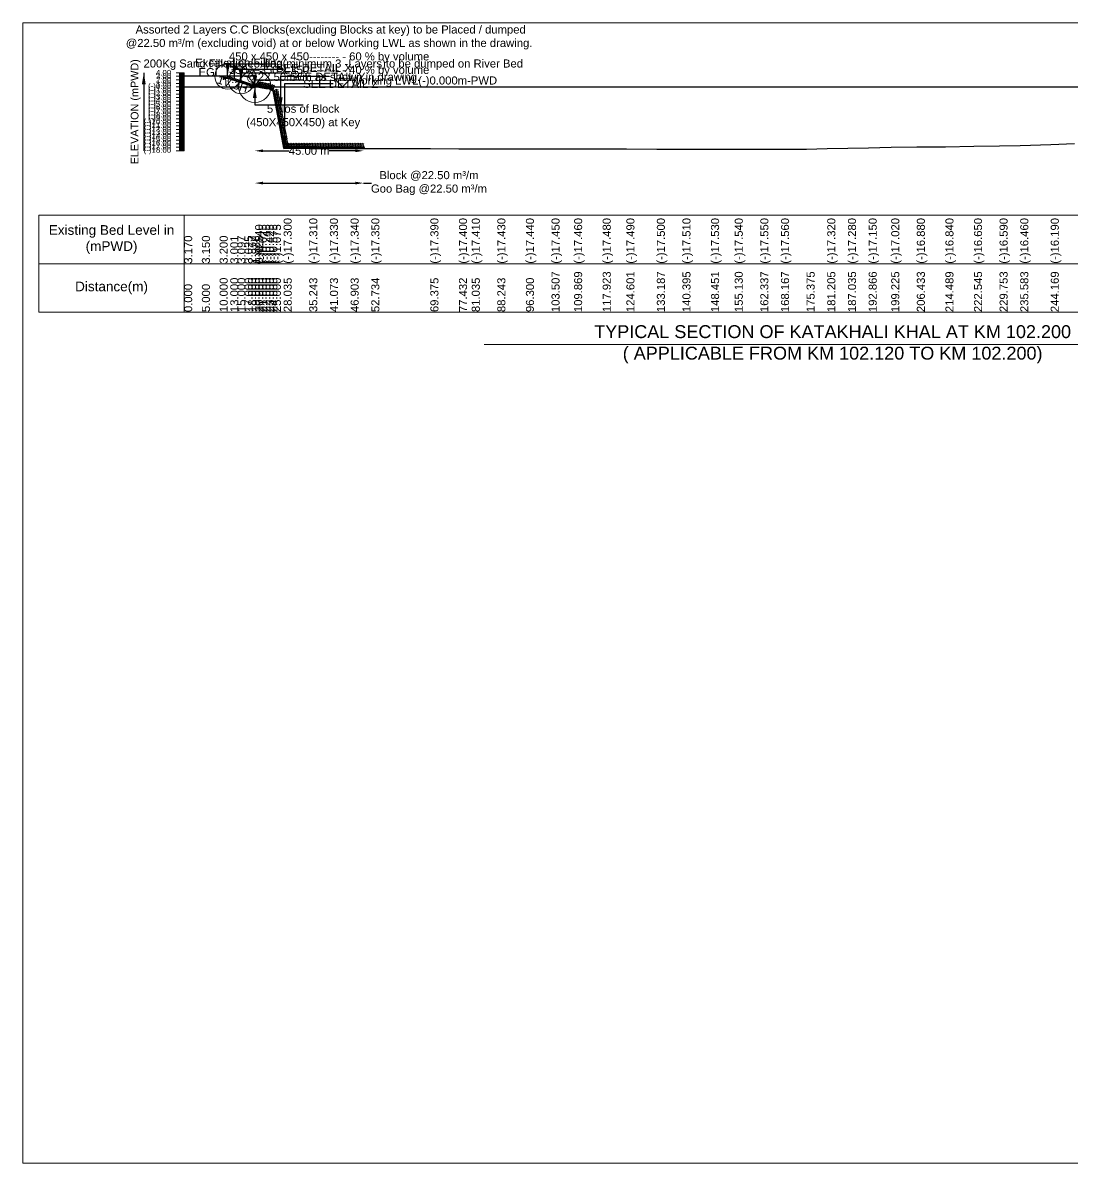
# Model space of a CAD drawing. Header units: inches. Extents: x 89000 to 845000, y -7071 to 31.
# Drawn here: x 685000 to 691505, y -7071 to 0 of the extents above; entities that cross this region are included whole.
import ezdxf

# ---------------------------------------------------------------- set-up
doc = ezdxf.new("R2010")
doc.units = ezdxf.units.IN
doc.header["$LTSCALE"] = 7
doc.header["$MEASUREMENT"] = 0
for name, color, linetype, lineweight in [('Cross section Data Border', 7, 'Continuous', 9), ('Cross Section Labels', 7, 'Continuous', 9), ('Existing_Bed_Level for Xsection', 7, 'Continuous', 25), ('Long Section Labels', 7, 'Continuous', 9)]:
    doc.layers.add(name, color=color, linetype=linetype, lineweight=lineweight)
doc.styles.get("Standard").update_dxf_attribs({"font": 'arial.ttf'})
doc.dimstyles.new('Appron Lebeling Style', dxfattribs={"dimtxt": 50, "dimasz": 50, "dimexe": 0.18, "dimexo": 0.0625, "dimgap": 0.09, "dimtad": 0, "dimtih": 1, "dimtoh": 1, "dimdec": 4, "dimzin": 0, "dimdsep": 46, "dimtxsty": 'Standard', "dimcen": 0.09, "dimse1": 1, "dimse2": 1, "dimadec": 0, "dimazin": 0, "dimtfac": 1, "dimtdec": 4, "dimtofl": 0, "dimtmove": 0, "dimatfit": 3, "dimfxl": 1, "dimtolj": 1, "dimtzin": 0, "dimarcsym": 0})
doc.dimstyles.get("Standard").update_dxf_attribs({"dimtxt": 0.18, "dimasz": 0.18, "dimexe": 0.18, "dimexo": 0.0625, "dimgap": 0.09, "dimtad": 0, "dimtih": 1, "dimtoh": 1, "dimdec": 4, "dimzin": 0, "dimdsep": 46, "dimtxsty": 'Standard', "dimcen": 0.09, "dimadec": 0, "dimazin": 0, "dimtfac": 1, "dimtdec": 4, "dimtofl": 0, "dimtmove": 0, "dimatfit": 3, "dimfxl": 1, "dimtolj": 1, "dimtzin": 0, "dimarcsym": 0})

# ---------------------------------------------------------------- blocks, each defined once
blk = doc.blocks.new('*D339')
at = {"layer": 'Cross Section Labels', "color": 0, "lineweight": -2, "transparency": 16777216}
for p, q in [((686488, -793.7), (686651.4, -793.7)), ((687061.9, -793.7), (686898.6, -793.7))]:
    blk.add_line(p, q, dxfattribs=at)
at = {"layer": 'Cross Section Labels', "color": 0, "transparency": 16777216}
for points in [[(686488, -785.3), (686488, -802), (686438, -793.7)], [(687061.9, -785.3), (687061.9, -802), (687111.9, -793.7)]]:
    blk.add_solid(points, dxfattribs=at)
at = {"layer": 'Defpoints', "color": 0, "transparency": 16777216}
for p in [(686438, -397.7), (687111.9, -779.3), (687111.9, -793.7)]:
    blk.add_point(p, dxfattribs=at)
at = {"layer": 'Cross Section Labels', "color": 0, "transparency": 16777216, "insert": (686775, -793.7), "char_height": 50, "attachment_point": 5}
blk.add_mtext('\\A1;45.00 m', dxfattribs=at)
blk = doc.blocks.new('*D340')
at = {"layer": 'Cross Section Labels', "color": 0, "lineweight": -2, "transparency": 16777216}
for p, q in [((686488, -993.7), (687061.9, -993.7)), ((687111.9, -993.7), (687161.9, -993.7))]:
    blk.add_line(p, q, dxfattribs=at)
at = {"layer": 'Cross Section Labels', "color": 0, "transparency": 16777216}
for points in [[(686488, -985.3), (686488, -1002), (686438, -993.7)], [(687061.9, -985.3), (687061.9, -1002), (687111.9, -993.7)]]:
    blk.add_solid(points, dxfattribs=at)
at = {"layer": 'Defpoints', "color": 0, "transparency": 16777216}
for p in [(686438, -397.7), (687111.9, -779.3), (687111.9, -993.7)]:
    blk.add_point(p, dxfattribs=at)
at = {"layer": 'Cross Section Labels', "color": 0, "transparency": 16777216, "insert": (687517.5, -993.7), "char_height": 50, "attachment_point": 5}
blk.add_mtext('\\A1;Block @22.50 m³/m ^JGoo Bag @22.50 m³/m ', dxfattribs=at)

msp = doc.modelspace()

# ---------------------------------------------------------------- linework, layer by layer
at = {"layer": 'Cross section Data Border'}
msp.add_lwpolyline([(685100, -1193.68), (694139.51445, -1193.68), (694139.51445, -1793.68), (685100, -1793.68)], close=True, dxfattribs=at)
for points in [[(686000, -1193.68), (686000, -1793.68)], [(685100, -1493.68), (694139.51445, -1493.68)]]:
    msp.add_lwpolyline(points, dxfattribs=at)
at = {"layer": 'Cross Section Labels'}
for points in [[(685000, 0), (695000, 0), (695000, -7071), (685000, -7071)], [(686982.02599, -397.68), (687032.02599, -347.68), (686932.02599, -347.68)]]:
    msp.add_lwpolyline(points, close=True, dxfattribs=at)
msp.add_lwpolyline([(687859.75722, -1993.68), (690019.75722, -1993.68), (692179.75722, -1993.68)], dxfattribs=at)
for centre, radius in [((686269.72599, -331.68), 80), ((686353.87599, -359.73), 80), ((686438.02599, -394.38), 100)]:
    msp.add_circle(centre, radius, dxfattribs=at)
at = {"layer": 'Existing_Bed_Level for Xsection'}
for points in [[(686000, -327.94), (686110.00022, -328.38), (686220.00044, -327.28), (686286.00057, -331.658), (686330.00066, -329.546), (686374.00075, -331.13), (686396.00079, -334.386), (686418.00084, -357.464), (686439.55965, -400.76), (686440.00088, -388.33), (686462.00092, -398.23), (686484.00097, -403.07), (686506.00101, -407.03), (686528.00106, -410.33), (686550.0011, -421.33), (686616.78041, -778.28), (686775.35059, -778.5), (686903.60879, -778.94), (687031.87265, -779.16), (687160.14028, -779.38), (687526.25145, -780.26), (687703.50018, -780.48), (687782.77876, -780.7), (687941.34659, -781.14), (688118.59198, -781.36), (688277.15578, -781.58), (688417.11025, -781.8), (688594.31289, -782.24), (688741.23158, -782.46), (688930.11522, -782.68), (689088.70032, -782.9), (689265.92025, -783.34), (689412.85779, -783.56), (689571.41943, -783.78), (689699.68446, -784), (689858.25032, -782.68), (689986.51375, -778.72), (690114.77827, -777.84), (690243.04378, -774.98), (690382.94741, -772.12), (690541.52953, -769.04), (690718.75321, -768.16), (690895.98747, -763.98), (691054.56029, -762.66), (691182.82086, -759.8), (691371.71859, -753.86), (691518.62989, -749.02)], [(686438.02599, -331.68), (686000, -331.68)], [(686413.27599, -379.53), (686270.74207, -332.01869), (686269.72599, -331.68), (686268.65496, -331.68), (686248.85496, -331.68)], [(686248.85496, -338.28), (686268.65496, -338.28), (686413.27599, -386.48701)], [(686248.85496, -340.48), (686268.29795, -340.48), (686410.19795, -387.78)], [(686248.85496, -342.68), (686267.94094, -342.68), (686408.32599, -389.47502)], [(686000, -397.68), (694039.51445, -397.68)]]:
    msp.add_lwpolyline(points, dxfattribs=at)
at = {"layer": 'Long Section Labels'}
for points in [[(686000, -309.68), (685950, -309.68)], [(686000, -331.68), (685950, -331.68)], [(686000, -315.18), (685970, -315.18)], [(686000, -320.68), (685970, -320.68)], [(686000, -326.18), (685970, -326.18)], [(686000, -337.18), (685970, -337.18)], [(686000, -342.68), (685970, -342.68)], [(686000, -348.18), (685970, -348.18)], [(686000, -793.68), (686000, -771.68), (686000, -749.68), (686000, -727.68), (686000, -705.68), (686000, -683.68), (686000, -661.68), (686000, -639.68), (686000, -617.68), (686000, -595.68), (686000, -573.68), (686000, -551.68), (686000, -529.68), (686000, -507.68), (686000, -485.68), (686000, -463.68), (686000, -441.68), (686000, -419.68), (686000, -397.68), (686000, -375.68), (686000, -353.68), (686000, -331.68), (686000, -309.68)], [(686000, -353.68), (685950, -353.68)], [(686000, -375.68), (685950, -375.68)], [(686000, -397.68), (685950, -397.68)], [(686000, -419.68), (685950, -419.68)], [(686000, -359.18), (685970, -359.18)], [(686000, -364.68), (685970, -364.68)], [(686000, -370.18), (685970, -370.18)], [(686000, -381.18), (685970, -381.18)], [(686000, -386.68), (685970, -386.68)], [(686000, -392.18), (685970, -392.18)], [(686000, -403.18), (685970, -403.18)], [(686000, -408.68), (685970, -408.68)], [(686000, -414.18), (685970, -414.18)], [(686000, -441.68), (685950, -441.68)], [(686000, -463.68), (685950, -463.68)], [(686000, -485.68), (685950, -485.68)], [(686000, -425.18), (685970, -425.18)], [(686000, -430.68), (685970, -430.68)], [(686000, -436.18), (685970, -436.18)], [(686000, -447.18), (685970, -447.18)], [(686000, -452.68), (685970, -452.68)], [(686000, -458.18), (685970, -458.18)], [(686000, -469.18), (685970, -469.18)], [(686000, -474.68), (685970, -474.68)], [(686000, -480.18), (685970, -480.18)], [(686000, -491.18), (685970, -491.18)], [(686000, -507.68), (685950, -507.68)], [(686000, -529.68), (685950, -529.68)], [(686000, -551.68), (685950, -551.68)], [(686000, -496.68), (685970, -496.68)], [(686000, -502.18), (685970, -502.18)], [(686000, -513.18), (685970, -513.18)], [(686000, -518.68), (685970, -518.68)], [(686000, -524.18), (685970, -524.18)], [(686000, -535.18), (685970, -535.18)], [(686000, -540.68), (685970, -540.68)], [(686000, -546.18), (685970, -546.18)], [(686000, -557.18), (685970, -557.18)], [(686000, -562.68), (685970, -562.68)], [(686000, -573.68), (685950, -573.68)], [(686000, -595.68), (685950, -595.68)], [(686000, -617.68), (685950, -617.68)], [(686000, -568.18), (685970, -568.18)], [(686000, -579.18), (685970, -579.18)], [(686000, -584.68), (685970, -584.68)], [(686000, -590.18), (685970, -590.18)], [(686000, -601.18), (685970, -601.18)], [(686000, -606.68), (685970, -606.68)], [(686000, -612.18), (685970, -612.18)], [(686000, -623.18), (685970, -623.18)], [(686000, -628.68), (685970, -628.68)], [(686000, -634.18), (685970, -634.18)], [(686000, -639.68), (685950, -639.68)], [(686000, -661.68), (685950, -661.68)], [(686000, -683.68), (685950, -683.68)], [(686000, -705.68), (685950, -705.68)], [(686000, -645.18), (685970, -645.18)], [(686000, -650.68), (685970, -650.68)], [(686000, -656.18), (685970, -656.18)], [(686000, -667.18), (685970, -667.18)], [(686000, -672.68), (685970, -672.68)], [(686000, -678.18), (685970, -678.18)], [(686000, -689.18), (685970, -689.18)], [(686000, -694.68), (685970, -694.68)], [(686000, -700.18), (685970, -700.18)], [(686000, -727.68), (685950, -727.68)], [(686000, -749.68), (685950, -749.68)], [(686000, -771.68), (685950, -771.68)], [(686000, -711.18), (685970, -711.18)], [(686000, -716.68), (685970, -716.68)], [(686000, -722.18), (685970, -722.18)], [(686000, -733.18), (685970, -733.18)], [(686000, -738.68), (685970, -738.68)], [(686000, -744.18), (685970, -744.18)], [(686000, -755.18), (685970, -755.18)], [(686000, -760.68), (685970, -760.68)], [(686000, -766.18), (685970, -766.18)], [(686000, -777.18), (685970, -777.18)], [(686000, -793.68), (685950, -793.68)], [(686000, -782.68), (685970, -782.68)], [(686000, -788.18), (685970, -788.18)]]:
    msp.add_lwpolyline(points, dxfattribs=at)
for points in [[(686248.85496, -331.68), (686242.25496, -331.68), (686242.25496, -341.58), (686248.85496, -341.58)], [(686248.85496, -341.58), (686242.25496, -341.58), (686242.25496, -351.48), (686248.85496, -351.48)], [(686258.75496, -331.68), (686248.85496, -331.68), (686248.85496, -338.28), (686258.75496, -338.28)], [(686268.65496, -331.68), (686258.75496, -331.68), (686258.75496, -338.28), (686268.65496, -338.28)], [(686280.13403, -335.14935), (686270.74207, -332.01869), (686268.65496, -338.28), (686278.04693, -341.41065)], [(686289.52599, -338.28), (686280.13403, -335.14935), (686278.04693, -341.41065), (686287.43889, -344.54131)], [(686298.91796, -341.41065), (686289.52599, -338.28), (686287.43889, -344.54131), (686296.83086, -347.67196)], [(686308.30992, -344.54131), (686298.91796, -341.41065), (686296.83086, -347.67196), (686306.22282, -350.80262)], [(686317.70189, -347.67196), (686308.30992, -344.54131), (686306.22282, -350.80262), (686315.61479, -353.93327)], [(686327.09385, -350.80262), (686317.70189, -347.67196), (686315.61479, -353.93327), (686325.00675, -357.06393)], [(686336.48582, -353.93327), (686327.09385, -350.80262), (686325.00675, -357.06393), (686334.39871, -360.19458)], [(686345.87778, -357.06393), (686336.48582, -353.93327), (686334.39871, -360.19458), (686343.79068, -363.32524)], [(686355.26975, -360.19458), (686345.87778, -357.06393), (686343.79068, -363.32524), (686353.18264, -366.45589)], [(686364.66171, -363.32524), (686355.26975, -360.19458), (686353.18264, -366.45589), (686362.57461, -369.58655)], [(686374.05368, -366.45589), (686364.66171, -363.32524), (686362.57461, -369.58655), (686371.96657, -372.7172)], [(686383.44564, -369.58655), (686374.05368, -366.45589), (686371.96657, -372.7172), (686381.35854, -375.84786)], [(686392.83761, -372.7172), (686383.44564, -369.58655), (686381.35854, -375.84786), (686390.7505, -378.97851)], [(686402.22957, -375.84786), (686392.83761, -372.7172), (686390.7505, -378.97851), (686400.14247, -382.10917)], [(686411.62154, -378.97851), (686402.22957, -375.84786), (686400.14247, -382.10917), (686409.53443, -385.23982)], [(686411.98471, -391.50593), (686406.7387, -399.90173), (686415.1345, -405.14774), (686420.3805, -396.75194)], [(686412.33591, -381.61216), (686407.0899, -390.00796), (686415.4857, -395.25397), (686420.7317, -386.85817)], [(686418.22599, -387.78), (686408.32599, -387.78), (686408.32599, -397.68), (686418.22599, -397.68)], [(686423.17599, -377.88), (686413.27599, -377.88), (686413.27599, -387.78), (686423.17599, -387.78)], [(686421.87847, -391.85713), (686416.63247, -400.25293), (686425.02827, -405.49894), (686430.27427, -397.10314)], [(686422.22968, -381.96336), (686416.98367, -390.35916), (686425.37947, -395.60517), (686430.62547, -387.20937)], [(686428.12599, -387.78), (686418.22599, -387.78), (686418.22599, -397.68), (686428.12599, -397.68)], [(686433.07599, -377.88), (686423.17599, -377.88), (686423.17599, -387.78), (686433.07599, -387.78)], [(686438.02599, -387.78), (686428.12599, -387.78), (686428.12599, -397.68), (686438.02599, -397.68)], [(686461.63698, -378.34318), (686455.84497, -370.31432), (686447.81611, -376.10632), (686453.60811, -384.13519)], [(686465.69958, -369.31515), (686459.90758, -361.28629), (686451.87871, -367.0783), (686457.67072, -375.10716)], [(686470.665, -382.40578), (686464.873, -374.37692), (686456.84413, -380.16893), (686462.63614, -388.19779)], [(686474.72761, -373.37776), (686468.9356, -365.34889), (686460.90674, -371.1409), (686466.69874, -379.16976)], [(686476.90858, -383.09369), (686469.59474, -376.42153), (686462.92258, -383.73537), (686470.23642, -390.40753)], [(686479.03571, -373.42491), (686471.72187, -366.75275), (686465.04971, -374.06659), (686472.36355, -380.73875)], [(686486.57736, -385.22082), (686479.26352, -378.54866), (686472.59136, -385.8625), (686479.9052, -392.53466)], [(686488.70449, -375.55204), (686481.39065, -368.87988), (686474.71849, -376.19372), (686482.03233, -382.86588)], [(686495.63261, -386.88877), (686488.06765, -380.50275), (686481.68162, -388.06771), (686489.24659, -394.45373)], [(686497.38642, -377.14535), (686489.82146, -370.75933), (686483.43543, -378.3243), (686491.0004, -384.71032)], [(686505.37603, -388.64258), (686497.81106, -382.25656), (686491.42504, -389.82152), (686498.99, -396.20755)], [(686507.12984, -378.89917), (686499.56487, -372.51314), (686493.17885, -380.07811), (686500.74381, -386.46413)], [(686515.11944, -390.39639), (686507.55448, -384.01037), (686501.16845, -391.57533), (686508.73342, -397.96136)], [(686516.87325, -380.65298), (686509.30829, -374.26695), (686502.92227, -381.83192), (686510.48723, -388.21794)], [(686524.42034, -391.60581), (686516.67214, -385.44339), (686510.50973, -393.1916), (686518.25793, -399.35401)], [(686525.88891, -381.81534), (686518.14071, -375.65292), (686511.97829, -383.40112), (686519.7265, -389.56354)], [(686534.21081, -393.07437), (686526.46261, -386.91196), (686520.3002, -394.66016), (686528.0484, -400.82258)], [(686535.67938, -383.2839), (686527.93118, -377.12149), (686521.76877, -384.86969), (686529.51697, -391.03211)], [(686548.10266, -400.27197), (686542.64291, -392.01358), (686534.38452, -397.47333), (686539.84427, -405.73173)], [(686552.53007, -391.41714), (686547.07032, -383.15874), (686538.81192, -388.6185), (686544.27168, -396.87689)], [(686556.9575, -404.69938), (686551.49775, -396.44099), (686543.23935, -401.90074), (686548.6991, -410.15913)], [(686561.38491, -395.84455), (686555.92515, -387.58615), (686547.66676, -393.0459), (686553.12651, -401.3043)], [(686569.27728, -426.55899), (686572.56064, -417.21932), (686563.22096, -413.93596), (686559.9376, -423.27563)], [(686571.09781, -436.29016), (686574.38118, -426.95049), (686565.0415, -423.66713), (686561.75814, -433.0068)], [(686579.00845, -424.73846), (686582.29181, -415.39878), (686572.95213, -412.11542), (686569.66877, -421.45509)], [(686580.82898, -434.46962), (686584.11234, -425.12995), (686574.77267, -421.84659), (686571.48931, -431.18626)], [(686572.91835, -446.02133), (686576.20171, -436.68165), (686566.86204, -433.39829), (686563.57868, -442.73797)], [(686574.73889, -455.7525), (686578.02225, -446.41282), (686568.68257, -443.12946), (686565.39921, -452.46914)], [(686576.55943, -465.48367), (686579.84279, -456.14399), (686570.50311, -452.86063), (686567.21975, -462.20031)], [(686578.37996, -475.21484), (686581.66332, -465.87516), (686572.32365, -462.5918), (686569.04029, -471.93148)], [(686580.2005, -484.94601), (686583.48386, -475.60633), (686574.14419, -472.32297), (686570.86082, -481.66264)], [(686582.02104, -494.67717), (686585.3044, -485.3375), (686575.96472, -482.05414), (686572.68136, -491.39381)], [(686582.64952, -444.20079), (686585.93288, -434.86112), (686576.59321, -431.57776), (686573.30984, -440.91743)], [(686583.84157, -504.40834), (686587.12494, -495.06867), (686577.78526, -491.78531), (686574.5019, -501.12498)], [(686584.47006, -453.93196), (686587.75342, -444.59229), (686578.41374, -441.30893), (686575.13038, -450.6486)], [(686586.29059, -463.66313), (686589.57396, -454.32346), (686580.23428, -451.04009), (686576.95092, -460.37977)], [(686588.11113, -473.3943), (686591.39449, -464.05462), (686582.05482, -460.77126), (686578.77146, -470.11094)], [(686589.93167, -483.12547), (686593.21503, -473.78579), (686583.87535, -470.50243), (686580.59199, -479.84211)], [(686591.75221, -492.85664), (686595.03557, -483.51696), (686585.69589, -480.2336), (686582.41253, -489.57328)], [(686593.57274, -502.58781), (686596.8561, -493.24813), (686587.51643, -489.96477), (686584.23307, -499.30444)], [(686585.66211, -514.13951), (686588.94547, -504.79984), (686579.6058, -501.51647), (686576.32244, -510.85615)], [(686587.48265, -523.87068), (686590.76601, -514.531), (686581.42633, -511.24764), (686578.14297, -520.58732)], [(686589.30319, -533.60185), (686592.58655, -524.26217), (686583.24687, -520.97881), (686579.96351, -530.31849)], [(686591.12372, -543.33302), (686594.40708, -533.99334), (686585.06741, -530.70998), (686581.78405, -540.04966)], [(686592.94426, -553.06419), (686596.22762, -543.72451), (686586.88795, -540.44115), (686583.60459, -549.78083)], [(686594.7648, -562.79535), (686598.04816, -553.45568), (686588.70848, -550.17232), (686585.42512, -559.51199)], [(686596.91939, -511.32381), (686597.68148, -501.45319), (686587.81086, -500.6911), (686587.04877, -510.56172)], [(686596.58534, -572.52652), (686599.8687, -563.18685), (686590.52902, -559.90349), (686587.24566, -569.24316)], [(686598.73993, -521.05498), (686599.50202, -511.18436), (686589.63139, -510.42227), (686588.8693, -520.29289)], [(686600.56047, -530.78615), (686601.32255, -520.91553), (686591.45193, -520.15344), (686590.68984, -530.02406)], [(686602.381, -540.51732), (686603.14309, -530.64669), (686593.27247, -529.88461), (686592.51038, -539.75523)], [(686604.20154, -550.24849), (686604.96363, -540.37786), (686595.093, -539.61577), (686594.33092, -549.4864)], [(686606.02208, -559.97966), (686606.78417, -550.10903), (686596.91354, -549.34694), (686596.15145, -559.21757)], [(686607.84262, -569.71082), (686608.6047, -559.8402), (686598.73408, -559.07811), (686597.97199, -568.94874)], [(686598.40587, -582.25769), (686601.68923, -572.91802), (686592.34956, -569.63466), (686589.0662, -578.97433)], [(686600.22641, -591.98886), (686603.50977, -582.64919), (686594.1701, -579.36582), (686590.88673, -588.7055)], [(686602.04695, -601.72003), (686605.33031, -592.38035), (686595.99063, -589.09699), (686592.70727, -598.43667)], [(686603.86748, -611.4512), (686607.15085, -602.11152), (686597.81117, -598.82816), (686594.52781, -608.16784)], [(686605.68802, -621.18237), (686608.97138, -611.84269), (686599.63171, -608.55933), (686596.34835, -617.89901)], [(686607.50856, -630.91354), (686610.79192, -621.57386), (686601.45224, -618.2905), (686598.16888, -627.63017)], [(686609.66315, -579.44199), (686610.42524, -569.57137), (686600.55462, -568.80928), (686599.79253, -578.6799)], [(686609.3291, -640.6447), (686612.61246, -631.30503), (686603.27278, -628.02167), (686599.98942, -637.36134)], [(686611.48369, -589.17316), (686612.24578, -579.30254), (686602.37515, -578.54045), (686601.61307, -588.41107)], [(686613.30423, -598.90433), (686614.06631, -589.03371), (686604.19569, -588.27162), (686603.4336, -598.14224)], [(686615.12476, -608.6355), (686615.88685, -598.76487), (686606.01623, -598.00279), (686605.25414, -607.87341)], [(686616.9453, -618.36667), (686617.70739, -608.49604), (686607.83677, -607.73396), (686607.07468, -617.60458)], [(686618.76584, -628.09784), (686619.52793, -618.22721), (686609.6573, -617.46512), (686608.89521, -627.33575)], [(686620.58638, -637.829), (686621.34846, -627.95838), (686611.47784, -627.19629), (686610.71575, -637.06692)], [(686611.14963, -650.37587), (686614.43299, -641.0362), (686605.09332, -637.75284), (686601.80996, -647.09251)], [(686612.97017, -660.10704), (686616.25353, -650.76737), (686606.91386, -647.48401), (686603.63049, -656.82368)], [(686614.79071, -669.83821), (686618.07407, -660.49853), (686608.73439, -657.21517), (686605.45103, -666.55485)], [(686616.61124, -679.56938), (686619.89461, -670.2297), (686610.55493, -666.94634), (686607.27157, -676.28602)], [(686618.43178, -689.30055), (686621.71514, -679.96087), (686612.37547, -676.67751), (686609.09211, -686.01719)], [(686620.25232, -699.03172), (686623.53568, -689.69204), (686614.196, -686.40868), (686610.91264, -695.74836)], [(686622.40691, -647.56017), (686623.169, -637.68955), (686613.29838, -636.92746), (686612.53629, -646.79809)], [(686622.07286, -708.76289), (686625.35622, -699.42321), (686616.01654, -696.13985), (686612.73318, -705.47952)], [(686624.22745, -657.29134), (686624.98954, -647.42072), (686615.11891, -646.65863), (686614.35683, -656.52925)], [(686623.89339, -718.49405), (686627.17675, -709.15438), (686617.83708, -705.87102), (686614.55372, -715.21069)], [(686626.04799, -667.02251), (686626.81008, -657.15189), (686616.93945, -656.3898), (686616.17736, -666.26042)], [(686627.86852, -676.75368), (686628.63061, -666.88306), (686618.75999, -666.12097), (686617.9979, -675.99159)], [(686629.68906, -686.48485), (686630.45115, -676.61422), (686620.58053, -675.85214), (686619.81844, -685.72276)], [(686631.5096, -696.21602), (686632.27169, -686.34539), (686622.40106, -685.5833), (686621.63897, -695.45393)], [(686633.33014, -705.94719), (686634.09222, -696.07656), (686624.2216, -695.31447), (686623.45951, -705.1851)], [(686635.15067, -715.67835), (686635.91276, -705.80773), (686626.04214, -705.04564), (686625.28005, -714.91627)], [(686628.647, -760.31057), (686620.07726, -755.35381), (686615.1205, -763.92356), (686623.69024, -768.88032)], [(686627.96552, -748.72653), (686618.40694, -746.14904), (686615.82945, -755.70762), (686625.38803, -758.28511)], [(686625.71393, -728.22522), (686628.99729, -718.88555), (686619.65762, -715.60219), (686616.37426, -724.94186)], [(686627.53447, -737.95639), (686630.81783, -728.61672), (686621.47815, -725.33335), (686618.19479, -734.67303)], [(686629.35501, -747.68756), (686632.63837, -738.34788), (686623.29869, -735.06452), (686620.01533, -744.4042)], [(686631.17554, -757.41873), (686634.4589, -748.07905), (686625.11923, -744.79569), (686621.83587, -754.13537)], [(686632.99608, -767.1499), (686636.27944, -757.81022), (686626.93977, -754.52686), (686623.6564, -763.86654)], [(686638.54699, -760.32431), (686629.97725, -755.36755), (686625.02049, -763.93729), (686633.59023, -768.89405)], [(686634.81662, -776.88107), (686638.09998, -767.54139), (686628.7603, -764.25803), (686625.47694, -773.59771)], [(686637.86551, -748.74026), (686628.30693, -746.16277), (686625.72944, -755.72136), (686635.28802, -758.29885)], [(686636.97121, -725.40952), (686637.7333, -715.5389), (686627.86267, -714.77681), (686627.10059, -724.64744)], [(686638.79175, -735.14069), (686639.55384, -725.27007), (686629.68321, -724.50798), (686628.92112, -734.3786)], [(686640.61229, -744.87186), (686641.37437, -735.00124), (686631.50375, -734.23915), (686630.74166, -744.10977)], [(686642.43282, -754.60303), (686643.19491, -744.73241), (686633.32429, -743.97032), (686632.5622, -753.84094)], [(686644.25336, -764.3342), (686645.01545, -754.46357), (686635.14482, -753.70149), (686634.38274, -763.57211)], [(686648.44698, -760.33804), (686639.87724, -755.38128), (686634.92048, -763.95103), (686643.49022, -768.90779)], [(686647.76551, -748.754), (686638.20692, -746.17651), (686635.62943, -755.73509), (686645.18801, -758.31258)], [(686646.0739, -774.06537), (686646.83598, -764.19474), (686636.96536, -763.43265), (686636.20327, -773.30328)], [(686658.34698, -760.35178), (686649.77723, -755.39502), (686644.82047, -763.96476), (686653.39022, -768.92152)], [(686657.6655, -748.76773), (686648.10691, -746.19024), (686645.52942, -755.74883), (686655.088, -758.32632)], [(686668.24697, -760.36551), (686659.67722, -755.40875), (686654.72046, -763.9785), (686663.29021, -768.93526)], [(686667.56549, -748.78147), (686658.0069, -746.20398), (686655.42941, -755.76256), (686664.988, -758.34005)], [(686678.14696, -760.37925), (686669.57721, -755.42249), (686664.62045, -763.99223), (686673.1902, -768.94899)], [(686677.46548, -748.7952), (686667.90689, -746.21771), (686665.3294, -755.7763), (686674.88799, -758.35379)], [(686688.04695, -760.39298), (686679.4772, -755.43622), (686674.52044, -764.00597), (686683.09019, -768.96273)], [(686687.36547, -748.80894), (686677.80688, -746.23145), (686675.22939, -755.79003), (686684.78798, -758.36752)], [(686697.94694, -760.40672), (686689.37719, -755.44996), (686684.42043, -764.0197), (686692.99018, -768.97646)], [(686697.26546, -748.82267), (686687.70687, -746.24518), (686685.12938, -755.80377), (686694.68797, -758.38126)], [(686707.84693, -760.42045), (686699.27718, -755.46369), (686694.32042, -764.03344), (686702.89017, -768.9902)], [(686707.16545, -748.83641), (686697.60686, -746.25892), (686695.02937, -755.8175), (686704.58796, -758.39499)], [(686717.74692, -760.43419), (686709.17717, -755.47743), (686704.22041, -764.04717), (686712.79016, -769.00393)], [(686717.06544, -748.85014), (686707.50685, -746.27265), (686704.92936, -755.83124), (686714.48795, -758.40873)], [(686727.64691, -760.44792), (686719.07716, -755.49116), (686714.1204, -764.06091), (686722.69015, -769.01767)], [(686726.96543, -748.86388), (686717.40684, -746.28639), (686714.82935, -755.84497), (686724.38794, -758.42246)], [(686737.5469, -760.46166), (686728.97715, -755.5049), (686724.02039, -764.07464), (686732.59014, -769.0314)], [(686736.86542, -748.87761), (686727.30683, -746.30012), (686724.72934, -755.85871), (686734.28793, -758.4362)], [(686747.44689, -760.47539), (686738.87714, -755.51864), (686733.92038, -764.08838), (686742.49013, -769.04514)], [(686746.76541, -748.89135), (686737.20683, -746.31386), (686734.62933, -755.87244), (686744.18792, -758.44993)], [(686757.34688, -760.48913), (686748.77713, -755.53237), (686743.82037, -764.10212), (686752.39012, -769.05888)], [(686756.6654, -748.90509), (686747.10682, -746.32759), (686744.52932, -755.88618), (686754.08791, -758.46367)], [(686767.24687, -760.50287), (686758.67713, -755.54611), (686753.72037, -764.11585), (686762.29011, -769.07261)], [(686766.56539, -748.91882), (686757.00681, -746.34133), (686754.42932, -755.89991), (686763.9879, -758.47741)], [(686777.14686, -760.5166), (686768.57712, -755.55984), (686763.62036, -764.12959), (686772.1901, -769.08635)], [(686776.46538, -748.93256), (686766.9068, -746.35506), (686764.32931, -755.91365), (686773.88789, -758.49114)], [(686787.08354, -760.55427), (686778.52394, -755.58001), (686773.54968, -764.13961), (686782.10928, -769.11387)], [(686786.42573, -748.96886), (686776.87243, -746.37184), (686774.27542, -755.92514), (686783.82872, -758.52216)], [(686796.98348, -760.58823), (686788.42388, -755.61397), (686783.44963, -764.17357), (686792.00922, -769.14783)], [(686796.32567, -749.00282), (686786.77238, -746.40581), (686784.17536, -755.9591), (686793.72866, -758.55612)], [(686806.88343, -760.6222), (686798.32383, -755.64794), (686793.34957, -764.20754), (686801.90917, -769.1818)], [(686806.22562, -749.03678), (686796.67232, -746.43977), (686794.0753, -755.99307), (686803.6286, -758.59008)], [(686816.78337, -760.65616), (686808.22377, -755.6819), (686803.24951, -764.2415), (686811.80911, -769.21576)], [(686816.12556, -749.07075), (686806.57226, -746.47373), (686803.97524, -756.02703), (686813.52854, -758.62404)], [(686826.68331, -760.69012), (686818.12371, -755.71586), (686813.14945, -764.27546), (686821.70905, -769.24972)], [(686826.0255, -749.10471), (686816.4722, -746.50769), (686813.87519, -756.06099), (686823.42848, -758.65801)], [(686836.58325, -760.72408), (686828.02365, -755.74982), (686823.04939, -764.30942), (686831.60899, -769.28368)], [(686835.92544, -749.13867), (686826.37214, -746.54166), (686823.77513, -756.09495), (686833.32843, -758.69197)], [(686846.48319, -760.75805), (686837.92359, -755.78379), (686832.94933, -764.34339), (686841.50893, -769.31765)], [(686845.82538, -749.17263), (686836.27208, -746.57562), (686833.67507, -756.12892), (686843.22837, -758.72593)], [(686856.38313, -760.79201), (686847.82353, -755.81775), (686842.84928, -764.37735), (686851.40888, -769.35161)], [(686855.72532, -749.2066), (686846.17203, -746.60958), (686843.57501, -756.16288), (686853.12831, -758.75989)], [(686866.28308, -760.82597), (686857.72348, -755.85171), (686852.74922, -764.41131), (686861.30882, -769.38557)], [(686865.62527, -749.24056), (686856.07197, -746.64354), (686853.47495, -756.19684), (686863.02825, -758.79386)], [(686876.18302, -760.85993), (686867.62342, -755.88567), (686862.64916, -764.44527), (686871.20876, -769.41953)], [(686875.52521, -749.27452), (686865.97191, -746.67751), (686863.37489, -756.2308), (686872.92819, -758.82782)], [(686886.08296, -760.8939), (686877.52336, -755.91964), (686872.5491, -764.47924), (686881.1087, -769.4535)], [(686885.42515, -749.30848), (686875.87185, -746.71147), (686873.27484, -756.26477), (686882.82813, -758.86178)], [(686895.9829, -760.92786), (686887.4233, -755.9536), (686882.44904, -764.5132), (686891.00864, -769.48746)], [(686895.32509, -749.34245), (686885.77179, -746.74543), (686883.17478, -756.29873), (686892.72808, -758.89574)], [(686905.88284, -760.96182), (686897.32324, -755.98756), (686892.34898, -764.54716), (686900.90858, -769.52142)], [(686905.22503, -749.37641), (686895.67173, -746.77939), (686893.07472, -756.33269), (686902.62802, -758.92971)], [(686915.75199, -760.97493), (686907.18387, -756.01536), (686902.2243, -764.58348), (686910.79242, -769.54305)], [(686915.0743, -749.39066), (686905.51656, -746.81004), (686902.93594, -756.36777), (686912.49368, -758.9484)], [(686925.65197, -760.99191), (686917.08385, -756.03234), (686912.12428, -764.60046), (686920.6924, -769.56003)], [(686924.97429, -749.40764), (686915.41655, -746.82702), (686912.83593, -756.38476), (686922.39367, -758.96538)], [(686935.55196, -761.00889), (686926.98384, -756.04932), (686922.02427, -764.61744), (686930.59239, -769.57701)], [(686934.87427, -749.42462), (686925.31654, -746.844), (686922.73591, -756.40174), (686932.29365, -758.98236)], [(686945.45194, -761.02587), (686936.88382, -756.0663), (686931.92425, -764.63442), (686940.49237, -769.59399)], [(686944.77426, -749.4416), (686935.21652, -746.86098), (686932.6359, -756.41872), (686942.19364, -758.99934)], [(686955.35193, -761.04285), (686946.78381, -756.08328), (686941.82424, -764.6514), (686950.39236, -769.61097)], [(686954.67425, -749.45858), (686945.11651, -746.87796), (686942.53588, -756.4357), (686952.09362, -759.01632)], [(686965.25191, -761.05983), (686956.68379, -756.10026), (686951.72422, -764.66838), (686960.29234, -769.62795)], [(686964.57423, -749.47556), (686955.01649, -746.89494), (686952.43587, -756.45268), (686961.99361, -759.0333)], [(686975.1519, -761.07681), (686966.58378, -756.11724), (686961.62421, -764.68536), (686970.19233, -769.64493)], [(686974.47422, -749.49254), (686964.91648, -746.91192), (686962.33585, -756.46966), (686971.89359, -759.05028)], [(686985.05188, -761.09379), (686976.48376, -756.13422), (686971.5242, -764.70234), (686980.09232, -769.66191)], [(686984.3742, -749.50952), (686974.81646, -746.9289), (686972.23584, -756.48664), (686981.79358, -759.06726)], [(686994.95187, -761.11077), (686986.38375, -756.1512), (686981.42418, -764.71932), (686989.9923, -769.67889)], [(686994.27419, -749.5265), (686984.71645, -746.94588), (686982.13582, -756.50362), (686991.69356, -759.08424)], [(687004.85186, -761.12775), (686996.28374, -756.16818), (686991.32417, -764.7363), (686999.89229, -769.69587)], [(687004.17417, -749.54349), (686994.61643, -746.96286), (686992.03581, -756.5206), (687001.59355, -759.10122)], [(687014.75184, -761.14473), (687006.18372, -756.18516), (687001.22415, -764.75328), (687009.79227, -769.71285)], [(687014.07416, -749.56047), (687004.51642, -746.97984), (687001.9358, -756.53758), (687011.49353, -759.11821)], [(687024.65183, -761.16171), (687016.08371, -756.20215), (687011.12414, -764.77026), (687019.69226, -769.72983)], [(687023.97414, -749.57745), (687014.4164, -746.99682), (687011.83578, -756.55456), (687021.39352, -759.13519)], [(687034.55181, -761.17869), (687025.98369, -756.21913), (687021.02412, -764.78725), (687029.59224, -769.74681)], [(687033.87413, -749.59443), (687024.31639, -747.0138), (687021.73577, -756.57154), (687031.29351, -759.15217)], [(687044.4518, -761.19567), (687035.88368, -756.23611), (687030.92411, -764.80423), (687039.49223, -769.76379)], [(687043.77411, -749.61141), (687034.21637, -747.03078), (687031.63575, -756.58852), (687041.19349, -759.16915)], [(687054.35178, -761.21265), (687045.78366, -756.25309), (687040.82409, -764.82121), (687049.39221, -769.78077)], [(687053.6741, -749.62839), (687044.11636, -747.04776), (687041.53574, -756.6055), (687051.09347, -759.18613)], [(687064.25177, -761.22963), (687055.68365, -756.27007), (687050.72408, -764.83819), (687059.2922, -769.79775)], [(687063.57408, -749.64537), (687054.01634, -747.06474), (687051.43572, -756.62248), (687060.99346, -759.20311)], [(687074.15175, -761.24661), (687065.58363, -756.28705), (687060.62406, -764.85517), (687069.19218, -769.81473)], [(687073.47407, -749.66235), (687063.91633, -747.08172), (687061.33571, -756.63946), (687070.89345, -759.22009)], [(687084.05174, -761.26359), (687075.48362, -756.30403), (687070.52405, -764.87215), (687079.09217, -769.83172)], [(687083.37406, -749.67933), (687073.81632, -747.0987), (687071.23569, -756.65644), (687080.79343, -759.23707)], [(687093.95172, -761.28058), (687085.3836, -756.32101), (687080.42403, -764.88913), (687088.99215, -769.8487)], [(687093.27404, -749.69631), (687083.7163, -747.11568), (687081.13568, -756.67342), (687090.69342, -759.25405)], [(687103.85171, -761.29756), (687095.28359, -756.33799), (687090.32402, -764.90611), (687098.89214, -769.86568)], [(687103.17403, -749.71329), (687093.61629, -747.13266), (687091.03566, -756.6904), (687100.5934, -759.27103)], [(687113.75169, -761.31454), (687105.18357, -756.35497), (687100.22401, -764.92309), (687108.79213, -769.88266)], [(687113.07401, -749.73027), (687103.51627, -747.14964), (687100.93565, -756.70738), (687110.49339, -759.28801)]]:
    msp.add_lwpolyline(points, close=True, dxfattribs=at)
for centre, major_axis in [((686430.35321, -396.54987), (0.25973, 7.31699)), ((686434.09086, -396.68254), (0.25973, 7.31699)), ((686437.8285, -396.81522), (0.25973, 7.31699)), ((686446.31845, -389.12229), (6.67673, -3.00452)), ((686447.85321, -385.7117), (6.67673, -3.00452)), ((686449.38798, -382.30111), (6.67673, -3.00452)), ((686459.67191, -395.13133), (6.67673, -3.00452)), ((686461.20667, -391.72074), (6.67673, -3.00452)), ((686462.74143, -388.31015), (6.67673, -3.00452)), ((686473.38775, -398.82038), (7.1506, -1.57313)), ((686474.19134, -395.16773), (7.1506, -1.57313)), ((686474.99492, -391.51508), (7.1506, -1.57313)), ((686487.64381, -401.82566), (7.2058, -1.29704)), ((686488.30636, -398.14481), (7.2058, -1.29704)), ((686488.96891, -394.46397), (7.2058, -1.29704)), ((686502.0554, -404.41974), (7.2058, -1.29704)), ((686502.71795, -400.73889), (7.2058, -1.29704)), ((686503.3805, -397.05805), (7.2058, -1.29704)), ((686516.46206, -406.70823), (7.2406, -1.08609)), ((686517.01685, -403.00961), (7.2406, -1.08609)), ((686517.57165, -399.31099), (7.2406, -1.08609)), ((686531.24748, -409.86249), (6.54864, -3.27431)), ((686532.92006, -406.51733), (6.54864, -3.27431)), ((686534.59263, -403.17217), (6.54864, -3.27431)), ((686544.34476, -416.41111), (6.54864, -3.27431)), ((686546.01734, -413.06596), (6.54864, -3.27431)), ((686547.68992, -409.7208), (6.54864, -3.27431)), ((686553.19711, -428.24442), (1.34639, -7.19674)), ((686556.87333, -427.55666), (1.34639, -7.19674)), ((686560.54955, -426.8689), (1.34639, -7.19674)), ((686555.88989, -442.6379), (1.34639, -7.19674)), ((686558.58267, -457.03138), (1.34639, -7.19674)), ((686559.56611, -441.95014), (1.34639, -7.19674)), ((686561.27545, -471.42486), (1.34639, -7.19674)), ((686562.25889, -456.34362), (1.34639, -7.19674)), ((686563.24233, -441.26238), (1.34639, -7.19674)), ((686563.96822, -485.81834), (1.34639, -7.19674)), ((686564.95166, -470.7371), (1.34639, -7.19674)), ((686565.93511, -455.65586), (1.34639, -7.19674)), ((686566.661, -500.21182), (1.34639, -7.19674)), ((686567.64444, -485.13058), (1.34639, -7.19674)), ((686568.62788, -470.04934), (1.34639, -7.19674)), ((686570.33722, -499.52406), (1.34639, -7.19674)), ((686571.32066, -484.44282), (1.34639, -7.19674)), ((686574.01344, -498.8363), (1.34639, -7.19674)), ((686569.35378, -514.6053), (1.34639, -7.19674)), ((686572.04655, -528.99878), (1.34639, -7.19674)), ((686573.03, -513.91754), (1.34639, -7.19674)), ((686574.73933, -543.39226), (1.34639, -7.19674)), ((686575.72277, -528.31102), (1.34639, -7.19674)), ((686576.70621, -513.22978), (1.34639, -7.19674)), ((686577.43211, -557.78574), (1.34639, -7.19674)), ((686578.41555, -542.7045), (1.34639, -7.19674)), ((686579.39899, -527.62326), (1.34639, -7.19674)), ((686580.12488, -572.17922), (1.34639, -7.19674)), ((686581.10833, -557.09798), (1.34639, -7.19674)), ((686582.09177, -542.01674), (1.34639, -7.19674)), ((686583.8011, -571.49146), (1.34639, -7.19674)), ((686584.78454, -556.41022), (1.34639, -7.19674)), ((686587.47732, -570.8037), (1.34639, -7.19674)), ((686582.81766, -586.5727), (1.34639, -7.19674)), ((686585.51044, -600.96618), (1.34639, -7.19674)), ((686586.49388, -585.88494), (1.34639, -7.19674)), ((686588.20321, -615.35966), (1.34639, -7.19674)), ((686589.18666, -600.27842), (1.34639, -7.19674)), ((686590.1701, -585.19718), (1.34639, -7.19674)), ((686590.89599, -629.75314), (1.34639, -7.19674)), ((686591.87943, -614.6719), (1.34639, -7.19674)), ((686592.86288, -599.59066), (1.34639, -7.19674)), ((686594.57221, -629.06538), (1.34639, -7.19674)), ((686595.55565, -613.98414), (1.34639, -7.19674)), ((686597.26499, -643.45886), (1.34639, -7.19674)), ((686598.24843, -628.37762), (1.34639, -7.19674)), ((686600.94121, -642.7711), (1.34639, -7.19674)), ((686593.58877, -644.14662), (1.34639, -7.19674)), ((686596.28154, -658.5401), (1.34639, -7.19674)), ((686598.97432, -672.93358), (1.34639, -7.19674)), ((686599.95776, -657.85234), (1.34639, -7.19674)), ((686601.6671, -687.32706), (1.34639, -7.19674)), ((686602.65054, -672.24582), (1.34639, -7.19674)), ((686603.63398, -657.16458), (1.34639, -7.19674)), ((686604.35987, -701.72053), (1.34639, -7.19674)), ((686605.34332, -686.6393), (1.34639, -7.19674)), ((686606.32676, -671.55806), (1.34639, -7.19674)), ((686608.03609, -701.03278), (1.34639, -7.19674)), ((686609.01954, -685.95154), (1.34639, -7.19674)), ((686611.71231, -700.34502), (1.34639, -7.19674)), ((686607.05265, -716.11401), (1.34639, -7.19674)), ((686609.74543, -730.50749), (1.34639, -7.19674)), ((686610.72887, -715.42626), (1.34639, -7.19674)), ((686612.43821, -744.90097), (1.34639, -7.19674)), ((686613.42165, -729.81974), (1.34639, -7.19674)), ((686614.40509, -714.7385), (1.34639, -7.19674)), ((686615.13098, -759.29445), (1.34639, -7.19674)), ((686616.11442, -744.21322), (1.34639, -7.19674)), ((686617.09787, -729.13198), (1.34639, -7.19674)), ((686617.82376, -773.68793), (1.34639, -7.19674)), ((686618.8072, -758.6067), (1.34639, -7.19674)), ((686619.79064, -743.52546), (1.34639, -7.19674)), ((686621.49998, -773.00018), (1.34639, -7.19674)), ((686627.10431, -776.42432), (7.32159, -0.01016)), ((686627.1095, -772.68433), (7.32159, -0.01016)), ((686627.11468, -768.94433), (7.32159, -0.01016)), ((686622.48342, -757.91894), (1.34639, -7.19674)), ((686625.1762, -772.31242), (1.34639, -7.19674)), ((686641.74749, -776.44464), (7.32159, -0.01016)), ((686641.75268, -772.70464), (7.32159, -0.01016)), ((686641.75787, -768.96464), (7.32159, -0.01016)), ((686656.39068, -776.46495), (7.32159, -0.01016)), ((686656.39587, -772.72496), (7.32159, -0.01016)), ((686656.40106, -768.98496), (7.32159, -0.01016)), ((686671.03386, -776.48527), (7.32159, -0.01016)), ((686671.03905, -772.74527), (7.32159, -0.01016)), ((686671.04424, -769.00528), (7.32159, -0.01016)), ((686685.67705, -776.50559), (7.32159, -0.01016)), ((686685.68224, -772.76559), (7.32159, -0.01016)), ((686685.68743, -769.02559), (7.32159, -0.01016)), ((686700.32024, -776.5259), (7.32159, -0.01016)), ((686700.32542, -772.7859), (7.32159, -0.01016)), ((686700.33061, -769.04591), (7.32159, -0.01016)), ((686714.96342, -776.54622), (7.32159, -0.01016)), ((686714.96861, -772.80622), (7.32159, -0.01016)), ((686714.9738, -769.06622), (7.32159, -0.01016)), ((686729.60661, -776.56653), (7.32159, -0.01016)), ((686729.6118, -772.82654), (7.32159, -0.01016)), ((686729.61699, -769.08654), (7.32159, -0.01016)), ((686744.24979, -776.58685), (7.32159, -0.01016)), ((686744.25498, -772.84685), (7.32159, -0.01016)), ((686744.26017, -769.10686), (7.32159, -0.01016)), ((686758.89298, -776.60716), (7.32159, -0.01016)), ((686758.89817, -772.86717), (7.32159, -0.01016)), ((686758.90336, -769.12717), (7.32159, -0.01016)), ((686773.53617, -776.62748), (7.32159, -0.01016)), ((686773.54135, -772.88748), (7.32159, -0.01016)), ((686773.54654, -769.14749), (7.32159, -0.01016)), ((686788.18311, -776.67401), (7.32156, -0.02512)), ((686788.19594, -772.93403), (7.32156, -0.02512)), ((686788.20877, -769.19406), (7.32156, -0.02512)), ((686802.82622, -776.72425), (7.32156, -0.02512)), ((686802.83905, -772.98427), (7.32156, -0.02512)), ((686802.85188, -769.24429), (7.32156, -0.02512)), ((686817.46934, -776.77448), (7.32156, -0.02512)), ((686817.48217, -773.0345), (7.32156, -0.02512)), ((686817.495, -769.29452), (7.32156, -0.02512)), ((686832.11245, -776.82472), (7.32156, -0.02512)), ((686832.12528, -773.08474), (7.32156, -0.02512)), ((686832.13811, -769.34476), (7.32156, -0.02512)), ((686846.75556, -776.87495), (7.32156, -0.02512)), ((686846.76839, -773.13497), (7.32156, -0.02512)), ((686846.78122, -769.39499), (7.32156, -0.02512)), ((686861.39868, -776.92518), (7.32156, -0.02512)), ((686861.41151, -773.18521), (7.32156, -0.02512)), ((686861.42434, -769.44523), (7.32156, -0.02512)), ((686876.04179, -776.97542), (7.32156, -0.02512)), ((686876.05462, -773.23544), (7.32156, -0.02512)), ((686876.06745, -769.49546), (7.32156, -0.02512)), ((686890.68491, -777.02565), (7.32156, -0.02512)), ((686890.69774, -773.28567), (7.32156, -0.02512)), ((686890.71057, -769.5457), (7.32156, -0.02512)), ((686905.32482, -777.07294), (7.32159, -0.01256)), ((686905.33123, -773.33295), (7.32159, -0.01256)), ((686905.33765, -769.59295), (7.32159, -0.01256)), ((686919.968, -777.09806), (7.32159, -0.01256)), ((686919.97441, -773.35806), (7.32159, -0.01256)), ((686919.98083, -769.61807), (7.32159, -0.01256)), ((686934.61118, -777.12317), (7.32159, -0.01256)), ((686934.61759, -773.38318), (7.32159, -0.01256)), ((686934.62401, -769.64318), (7.32159, -0.01256)), ((686949.25435, -777.14829), (7.32159, -0.01256)), ((686949.26077, -773.40829), (7.32159, -0.01256)), ((686949.26718, -769.6683), (7.32159, -0.01256)), ((686963.89753, -777.17341), (7.32159, -0.01256)), ((686963.90395, -773.43341), (7.32159, -0.01256)), ((686963.91036, -769.69342), (7.32159, -0.01256)), ((686978.54071, -777.19852), (7.32159, -0.01256)), ((686978.54713, -773.45853), (7.32159, -0.01256)), ((686978.55354, -769.71853), (7.32159, -0.01256)), ((686993.18389, -777.22364), (7.32159, -0.01256)), ((686993.19031, -773.48364), (7.32159, -0.01256)), ((686993.19672, -769.74365), (7.32159, -0.01256)), ((687007.82707, -777.24875), (7.32159, -0.01256)), ((687007.83348, -773.50876), (7.32159, -0.01256)), ((687007.8399, -769.76876), (7.32159, -0.01256)), ((687022.47025, -777.27387), (7.32159, -0.01256)), ((687022.47666, -773.53388), (7.32159, -0.01256)), ((687022.48308, -769.79388), (7.32159, -0.01256)), ((687037.11343, -777.29899), (7.32159, -0.01256)), ((687037.11984, -773.55899), (7.32159, -0.01256)), ((687037.12626, -769.819), (7.32159, -0.01256)), ((687051.7566, -777.3241), (7.32159, -0.01256)), ((687051.76302, -773.58411), (7.32159, -0.01256)), ((687051.76943, -769.84411), (7.32159, -0.01256)), ((687066.39978, -777.34922), (7.32159, -0.01256)), ((687066.4062, -773.60922), (7.32159, -0.01256)), ((687066.41261, -769.86923), (7.32159, -0.01256)), ((687081.04296, -777.37433), (7.32159, -0.01256)), ((687081.04938, -773.63434), (7.32159, -0.01256)), ((687081.05579, -769.89434), (7.32159, -0.01256)), ((687095.68614, -777.39945), (7.32159, -0.01256)), ((687095.69255, -773.65945), (7.32159, -0.01256)), ((687095.69897, -769.91946), (7.32159, -0.01256)), ((687110.32932, -777.42456), (7.32159, -0.01256)), ((687110.33573, -773.68457), (7.32159, -0.01256)), ((687110.34215, -769.94457), (7.32159, -0.01256))]:
    msp.add_ellipse(centre, major_axis=major_axis, ratio=0.255, dxfattribs=at)

# ---------------------------------------------------------------- texts
at = {"layer": 'Cross section Data Border', "char_height": 60, "width": 800, "attachment_point": 5}
for s, insert in [('Existing Bed Level in (mPWD)', (685550, -1343.68)), ('Distance(m)', (685550, -1643.68))]:
    msp.add_mtext(s, dxfattribs=dict(at, insert=insert))
at = {"layer": 'Cross Section Labels'}
for s, insert, char_height, attachment_point in [(' Assorted 2 Layers C.C Blocks(excluding Blocks at key) to be Placed / dumped^J@22.50 m³/m (excluding void) at or below Working LWL as shown in the drawing.^J450 x 450 x 450-------- - 60 % by volume^J350 x 350 x 350-------- - 40 % by volume', (686898.65713, -331.68), 50, 8), ('200Kg Sand Filled Geo-bag(minimum 3 -Layers)to be dumped on River Bed^J@22.50m³/m as shown in drawing.', (686924.23799, -375.68), 50, 8), ('Excavation/Filling', (686611.80099, -287.68), 50, 9), ('EGL', (686229.05496, -331.68), 50, 9), ('SEE DETAIL X', (686569.72599, -254.68), 50, 1), ('SEE DETAIL Y', (686653.87599, -309.68), 50, 1), ('SEE DETAIL Z', (686738.02599, -353.68), 50, 1), ('Working LWL(-)0.000m-PWD', (687032.02599, -397.68), 50, 7), ('5 Nos of Block ^J(450X450X450) at Key', (686738.02599, -507.68), 50, 2), ('TYPICAL SECTION OF KATAKHALI KHAL AT KM 102.200^J( APPLICABLE FROM KM 102.120 TO KM 102.200)', (690019.75722, -1993.68), 80, 5)]:
    msp.add_mtext(s, dxfattribs=dict(at, insert=insert, char_height=char_height, attachment_point=attachment_point))
at = {"layer": 'Cross Section Labels', "insert": (686308.32249, -356.14052), "char_height": 50, "attachment_point": 2, "rotation": 341.565051177}
msp.add_mtext('1V:3H', dxfattribs=at)
at = {"layer": 'Long Section Labels', "rotation": 90}
for s, insert, char_height, attachment_point in [('ELEVATION (mPWD)', (685700, -551.68), 48, 5), ('(-)0.140', (686439.55965, -1493.68), 50, 1), ('(-)0.025', (686462.00092, -1493.68), 50, 1), ('(-)0.245', (686484.00097, -1493.68), 50, 1), ('(-)0.425', (686506.00101, -1493.68), 50, 1), ('(-)0.575', (686528.00106, -1493.68), 50, 1), ('(-)1.075', (686550.0011, -1493.68), 50, 1), ('(-)17.300', (686616.78041, -1493.68), 50, 1), ('(-)17.310', (686775.35059, -1493.68), 50, 1), ('(-)17.330', (686903.60879, -1493.68), 50, 1), ('(-)17.340', (687031.87265, -1493.68), 50, 1), ('(-)17.350', (687160.14028, -1493.68), 50, 1), ('(-)17.390', (687526.25145, -1493.68), 50, 1), ('(-)17.400', (687703.50018, -1493.68), 50, 1), ('(-)17.410', (687782.77876, -1493.68), 50, 1), ('(-)17.430', (687941.34659, -1493.68), 50, 1), ('(-)17.440', (688118.59198, -1493.68), 50, 1), ('(-)17.450', (688277.15578, -1493.68), 50, 1), ('(-)17.460', (688417.11025, -1493.68), 50, 1), ('(-)17.480', (688594.31289, -1493.68), 50, 1), ('(-)17.490', (688741.23158, -1493.68), 50, 1), ('(-)17.500', (688930.11522, -1493.68), 50, 1), ('(-)17.500', (688930.11522, -1493.68), 50, 1), ('(-)17.510', (689088.70032, -1493.68), 50, 1), ('(-)17.530', (689265.92025, -1493.68), 50, 1), ('(-)17.540', (689412.85779, -1493.68), 50, 1), ('(-)17.550', (689571.41943, -1493.68), 50, 1), ('(-)17.560', (689699.68446, -1493.68), 50, 1), ('(-)17.320', (689986.51375, -1493.68), 50, 1), ('(-)17.280', (690114.77827, -1493.68), 50, 1), ('(-)17.150', (690243.04378, -1493.68), 50, 1), ('(-)17.020', (690382.94741, -1493.68), 50, 1), ('(-)16.880', (690541.52953, -1493.68), 50, 1), ('(-)16.840', (690718.75321, -1493.68), 50, 1), ('(-)16.650', (690895.98747, -1493.68), 50, 1), ('(-)16.590', (691054.56029, -1493.68), 50, 1), ('(-)16.460', (691182.82086, -1493.68), 50, 1), ('(-)16.190', (691371.71859, -1493.68), 50, 1), ('3.170', (686000, -1493.68), 50, 1), ('3.150', (686110.00022, -1493.68), 50, 1), ('3.200', (686220.00044, -1493.68), 50, 1), ('3.001', (686286.00057, -1493.68), 50, 1), ('3.097', (686330.00066, -1493.68), 50, 1), ('3.025', (686374.00075, -1493.68), 50, 1), ('2.877', (686396.00079, -1493.68), 50, 1), ('1.828', (686418.00084, -1493.68), 50, 1), ('0.425', (686440.00088, -1493.68), 50, 1), ('103.507', (688277.15578, -1793.68), 50, 1), ('109.869', (688417.11025, -1793.68), 50, 1), ('117.923', (688594.31289, -1793.68), 50, 1), ('124.601', (688741.23158, -1793.68), 50, 1), ('133.187', (688930.11522, -1793.68), 50, 1), ('140.395', (689088.70032, -1793.68), 50, 1), ('148.451', (689265.92025, -1793.68), 50, 1), ('155.130', (689412.85779, -1793.68), 50, 1), ('162.337', (689571.41943, -1793.68), 50, 1), ('168.167', (689699.68446, -1793.68), 50, 1), ('175.375', (689858.25032, -1793.68), 50, 1), ('181.205', (689986.51375, -1793.68), 50, 1), ('187.035', (690114.77827, -1793.68), 50, 1), ('192.866', (690243.04378, -1793.68), 50, 1), ('199.225', (690382.94741, -1793.68), 50, 1), ('206.433', (690541.52953, -1793.68), 50, 1), ('214.489', (690718.75321, -1793.68), 50, 1), ('222.545', (690895.98747, -1793.68), 50, 1), ('229.753', (691054.56029, -1793.68), 50, 1), ('235.583', (691182.82086, -1793.68), 50, 1), ('244.169', (691371.71859, -1793.68), 50, 1), ('0.000', (686000, -1793.68), 50, 1), ('5.000', (686110.00022, -1793.68), 50, 1), ('10.000', (686220.00044, -1793.68), 50, 1), ('13.000', (686286.00057, -1793.68), 50, 1), ('15.000', (686330.00066, -1793.68), 50, 1), ('17.000', (686374.00075, -1793.68), 50, 1), ('18.000', (686396.00079, -1793.68), 50, 1), ('19.000', (686418.00084, -1793.68), 50, 1), ('19.980', (686439.55965, -1793.68), 50, 1), ('20.000', (686440.00088, -1793.68), 50, 1), ('21.000', (686462.00092, -1793.68), 50, 1), ('22.000', (686484.00097, -1793.68), 50, 1), ('23.000', (686506.00101, -1793.68), 50, 1), ('24.000', (686528.00106, -1793.68), 50, 1), ('25.000', (686550.0011, -1793.68), 50, 1), ('28.035', (686616.78041, -1793.68), 50, 1), ('35.243', (686775.35059, -1793.68), 50, 1), ('41.073', (686903.60879, -1793.68), 50, 1), ('46.903', (687031.87265, -1793.68), 50, 1), ('52.734', (687160.14028, -1793.68), 50, 1), ('69.375', (687526.25145, -1793.68), 50, 1), ('77.432', (687703.50018, -1793.68), 50, 1), ('81.035', (687782.77876, -1793.68), 50, 1), ('88.243', (687941.34659, -1793.68), 50, 1), ('96.300', (688118.59198, -1793.68), 50, 1)]:
    msp.add_mtext(s, dxfattribs=dict(at, insert=insert, char_height=char_height, attachment_point=attachment_point))
at = {"layer": 'Long Section Labels', "char_height": 35, "attachment_point": 6}
for s, insert in [('4.00', (685920, -309.68)), ('3.00', (685920, -331.68)), ('2.00', (685920, -353.68)), ('(-)0.00', (685920, -397.68)), ('(-)1.00', (685920, -419.68)), ('(-)2.00', (685920, -441.68)), ('1.00', (685920, -375.68)), ('(-)3.00', (685920, -463.68)), ('(-)4.00', (685920, -485.68)), ('(-)5.00', (685920, -507.68)), ('(-)6.00', (685920, -529.68)), ('(-)7.00', (685920, -551.68)), ('(-)8.00', (685920, -573.68)), ('(-)10.00', (685920, -617.68)), ('(-)11.00', (685920, -639.68)), ('(-)9.00', (685920, -595.68)), ('(-)12.00', (685920, -661.68)), ('(-)13.00', (685920, -683.68)), ('(-)14.00', (685920, -705.68)), ('(-)15.00', (685920, -727.68)), ('(-)16.00', (685920, -749.68)), ('(-)17.00', (685920, -771.68)), ('(-)18.00', (685920, -793.68))]:
    msp.add_mtext(s, dxfattribs=dict(at, insert=insert))

# ---------------------------------------------------------------- dimensions: what is measured, and where the dimension line sits
at = {"layer": 'Cross Section Labels'}
for base, text, picture, middle in [((687111.91011, -793.68), '45.00 m', '*D339', (686774.96805, -793.68)), ((687111.91011, -993.68), 'Block @22.50 m³/m ^JGoo Bag @22.50 m³/m ', '*D340', (687517.52535, -993.68))]:
    dim = msp.add_linear_dim(base=base, p1=(686438.02599, -397.68), p2=(687111.91011, -779.29728), text=text, dimstyle='Appron Lebeling Style', dxfattribs=at)
    dim.commit()
    dim.dimension.update_dxf_attribs({"geometry": picture, "text_midpoint": middle})

# ---------------------------------------------------------------- leaders
at = {"layer": 'Cross Section Labels', "annotation_type": 0, "has_hookline": 1, "hookline_direction": 0}
for points, text_width in [([(686269.72599, -331.68), (686269.72599, -254.68), (686569.63599, -254.68)], 466.13233), ([(686311.80099, -343.725), (686311.80099, -287.68), (686611.71099, -287.68)], 533.32196), ([(686353.87599, -359.73), (686353.87599, -309.68), (686653.78599, -309.68)], 466.03001), ([(686438.02599, -394.38), (686438.02599, -353.68), (686737.93599, -353.68)], 460.91405), ([(686598.65713, -535.04561), (686598.65713, -331.68), (686898.56713, -331.68)], 2510.77763), ([(686438.02599, -394.38), (686438.02599, -507.68), (686737.93599, -507.68)], 701.90996), ([(686624.23799, -774.62954), (686624.23799, -375.68), (686924.14799, -375.68)], 2345.7367)]:
    msp.add_leader(points, dimstyle='Standard', override={"dimasz": 72}, dxfattribs=dict(at, text_width=text_width))
at = {"layer": 'Long Section Labels'}
msp.add_leader([(685750, -309.68), (685750, -793.68)], dimstyle='Standard', override={"dimasz": 72}, dxfattribs=at)

doc.saveas('drawing.dxf')
